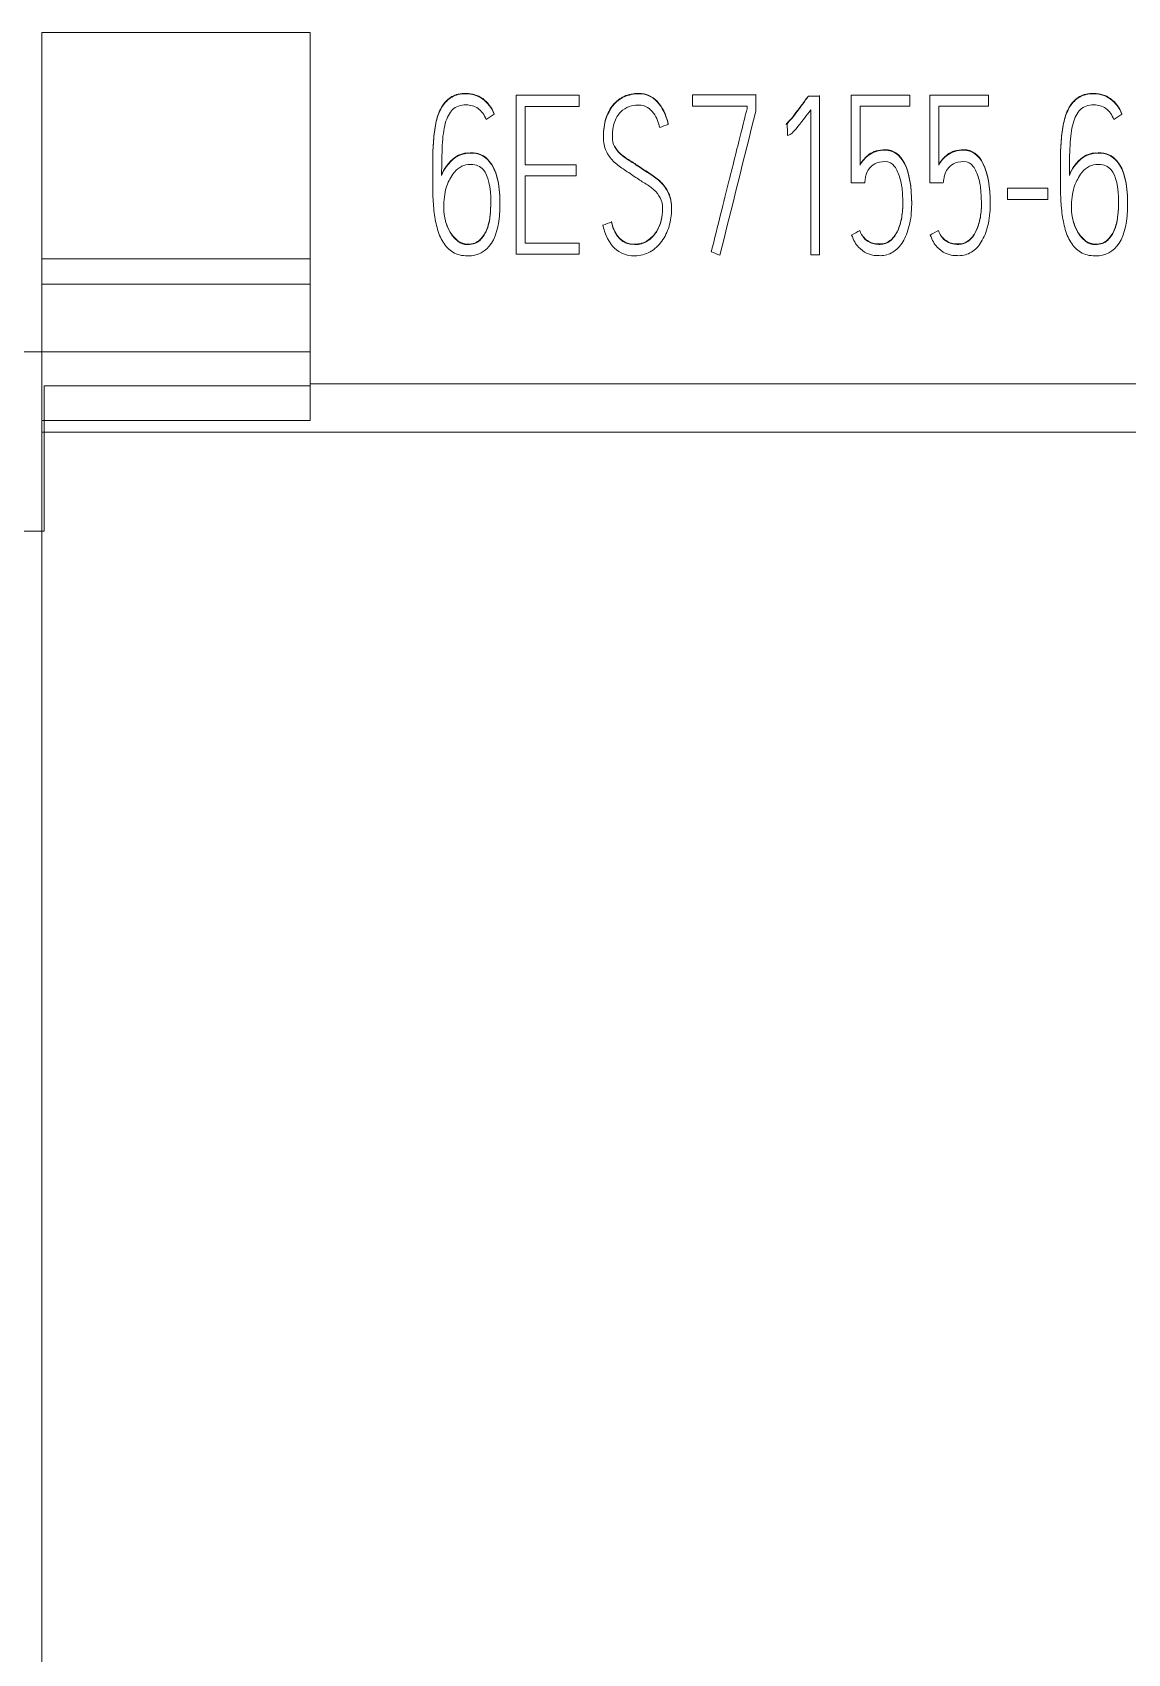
# Model space of a CAD drawing. Header units: millimetres. Extents: x 6750 to 121550, y -28210 to 66060.
# Drawn here: x 16075.59 to 16084.81, y 16122.79 to 16136.44 of the extents above; entities that cross this region are included whole.
import ezdxf

# ---------------------------------------------------------------- set-up
doc = ezdxf.new("R2010")
doc.units = ezdxf.units.MM
doc.layers.add('1', color=7, linetype='Continuous')

# ---------------------------------------------------------------- blocks, each defined once
blk = doc.blocks.new('5')
at = {"layer": '1', "color": 7, "linetype": 'Continuous', "lineweight": 13}
for p, q in [((40058.585, 18100.104), (40058.585, 18097.979)), ((40061.105, 18100.104), (40058.585, 18100.104)), ((40061.105, 18100.104), (40061.105, 18096.804)), ((40065.29, 18099.518), (40065.29, 18099.522)), ((40065.773, 18099.491), (40065.773, 18099.495)), ((40065.888, 18099.507), (40065.888, 18099.512)), ((40062.833, 18099.337), (40062.833, 18099.341)), ((40068.729, 18099.337), (40068.729, 18099.341)), ((40064.468, 18099.241), (40064.468, 18099.245)), ((40065.574, 18099.239), (40065.574, 18099.244)), ((40063.858, 18099.13), (40063.858, 18099.124)), ((40063.963, 18099.032), (40063.963, 18099.037)), ((40062.382, 18098.841), (40062.382, 18098.845)), ((40062.582, 18098.969), (40062.582, 18098.974)), ((40062.612, 18098.972), (40062.612, 18098.976)), ((40062.786, 18098.892), (40062.786, 18098.897)), ((40064.189, 18098.845), (40064.189, 18098.849)), ((40066.356, 18098.956), (40066.356, 18098.96)), ((40067.094, 18098.956), (40067.094, 18098.96)), ((40068.278, 18098.841), (40068.278, 18098.845)), ((40068.478, 18098.969), (40068.478, 18098.974)), ((40068.508, 18098.972), (40068.508, 18098.976)), ((40068.683, 18098.892), (40068.683, 18098.897)), ((40062.255, 18098.767), (40062.255, 18098.759)), ((40068.151, 18098.767), (40068.151, 18098.759)), ((40062.886, 18098.501), (40062.886, 18098.508)), ((40064.499, 18098.442), (40064.499, 18098.45)), ((40066.754, 18098.49), (40066.754, 18098.498)), ((40067.492, 18098.49), (40067.492, 18098.498)), ((40063.853, 18098.295), (40063.853, 18098.299)), ((40063.935, 18098.324), (40063.935, 18098.328)), ((40066.19, 18098.201), (40066.19, 18098.205)), ((40066.304, 18098.176), (40066.304, 18098.181)), ((40066.351, 18098.137), (40066.351, 18098.141)), ((40066.929, 18098.201), (40066.929, 18098.205)), ((40067.043, 18098.176), (40067.043, 18098.181)), ((40067.089, 18098.137), (40067.089, 18098.141)), ((40058.585, 18097.979), (40058.585, 18097.742)), ((40061.105, 18097.979), (40058.585, 18097.979)), ((40058.585, 18097.742), (40058.585, 18096.462)), ((40061.105, 18097.742), (40058.585, 18097.742)), ((40061.105, 18096.804), (40061.105, 18096.462)), ((40061.105, 18096.804), (40078.555, 18096.804)), ((40058.585, 18096.35), (40058.585, 18096.462)), ((40058.585, 18096.462), (40061.105, 18096.462)), ((40058.585, 18050.521), (40058.585, 18096.35)), ((40058.585, 18096.35), (40078.555, 18096.35))]:
    blk.add_line(p, q, dxfattribs=at)
for points, knots in [([(40062.255, 18098.766), (40062.255, 18098.766), (40062.255, 18098.766), (40062.255, 18098.828), (40062.255, 18098.891), (40062.257, 18099.015), (40062.261, 18099.075), (40062.272, 18099.188), (40062.281, 18099.241), (40062.306, 18099.338), (40062.324, 18099.38), (40062.37, 18099.452), (40062.4, 18099.481), (40062.471, 18099.522), (40062.516, 18099.532), (40062.627, 18099.532), (40062.679, 18099.516), (40062.771, 18099.449), (40062.808, 18099.402), (40062.833, 18099.341)], [0, 0, 0, 0, 0.000157, 0.000157, 0.122941, 0.122941, 0.245736, 0.245736, 0.369347, 0.369347, 0.492053, 0.492053, 0.61338, 0.61338, 0.734146, 0.734146, 0.867332, 0.867332, 1, 1, 1, 1]), ([(40062.256, 18098.602), (40062.255, 18098.659), (40062.255, 18098.712), (40062.255, 18098.824), (40062.255, 18098.886), (40062.257, 18099.011), (40062.261, 18099.07), (40062.272, 18099.184), (40062.281, 18099.237), (40062.306, 18099.334), (40062.324, 18099.376), (40062.37, 18099.448), (40062.4, 18099.476), (40062.471, 18099.518), (40062.516, 18099.528), (40062.627, 18099.528), (40062.679, 18099.512), (40062.771, 18099.445), (40062.808, 18099.398), (40062.833, 18099.337)], [0, 0, 0, 0, 0.08933, 0.08933, 0.201164, 0.201164, 0.313007, 0.313007, 0.425593, 0.425593, 0.537356, 0.537356, 0.647862, 0.647862, 0.757856, 0.757856, 0.879165, 0.879165, 1, 1, 1, 1]), ([(40063.858, 18099.131), (40063.858, 18099.191), (40063.866, 18099.246), (40063.898, 18099.345), (40063.921, 18099.388), (40063.978, 18099.458), (40064.013, 18099.485), (40064.095, 18099.523), (40064.141, 18099.532), (40064.258, 18099.532), (40064.315, 18099.507), (40064.411, 18099.408), (40064.446, 18099.337), (40064.468, 18099.245)], [0, 0, 0, 0, 0.151329, 0.151329, 0.303707, 0.303707, 0.456084, 0.456084, 0.607537, 0.607537, 0.804066, 0.804066, 1, 1, 1, 1]), ([(40063.884, 18098.992), (40063.867, 18099.028), (40063.858, 18099.072), (40063.858, 18099.186), (40063.866, 18099.241), (40063.898, 18099.341), (40063.921, 18099.383), (40063.978, 18099.454), (40064.013, 18099.481), (40064.095, 18099.518), (40064.141, 18099.528), (40064.258, 18099.528), (40064.315, 18099.503), (40064.411, 18099.403), (40064.446, 18099.332), (40064.468, 18099.241)], [0, 0, 0, 0, 0.116794, 0.116794, 0.251234, 0.251234, 0.385673, 0.385673, 0.520113, 0.520113, 0.653737, 0.653737, 0.827131, 0.827131, 1, 1, 1, 1]), ([(40065.574, 18099.244), (40065.58, 18099.248), (40065.59, 18099.258), (40065.618, 18099.29), (40065.635, 18099.309), (40065.671, 18099.357), (40065.691, 18099.382), (40065.733, 18099.439), (40065.753, 18099.467), (40065.773, 18099.495)], [0, 0, 0, 0, 0.254284, 0.254284, 0.502856, 0.502856, 0.751428, 0.751428, 1, 1, 1, 1]), ([(40065.574, 18099.239), (40065.58, 18099.243), (40065.59, 18099.254), (40065.618, 18099.285), (40065.635, 18099.305), (40065.671, 18099.352), (40065.691, 18099.378), (40065.733, 18099.435), (40065.753, 18099.463), (40065.773, 18099.491)], [0, 0, 0, 0, 0.254284, 0.254284, 0.502856, 0.502856, 0.751428, 0.751428, 1, 1, 1, 1]), ([(40068.151, 18098.766), (40068.151, 18098.766), (40068.151, 18098.766), (40068.151, 18098.828), (40068.151, 18098.891), (40068.153, 18099.015), (40068.157, 18099.075), (40068.168, 18099.188), (40068.177, 18099.241), (40068.202, 18099.338), (40068.22, 18099.38), (40068.266, 18099.452), (40068.296, 18099.481), (40068.367, 18099.522), (40068.412, 18099.532), (40068.523, 18099.532), (40068.575, 18099.516), (40068.668, 18099.449), (40068.704, 18099.402), (40068.729, 18099.341)], [0, 0, 0, 0, 0.000157, 0.000157, 0.122941, 0.122941, 0.245736, 0.245736, 0.369347, 0.369347, 0.492053, 0.492053, 0.61338, 0.61338, 0.734146, 0.734146, 0.867332, 0.867332, 1, 1, 1, 1]), ([(40068.152, 18098.602), (40068.151, 18098.659), (40068.151, 18098.712), (40068.151, 18098.824), (40068.151, 18098.886), (40068.153, 18099.011), (40068.157, 18099.07), (40068.168, 18099.184), (40068.177, 18099.237), (40068.202, 18099.334), (40068.22, 18099.376), (40068.266, 18099.448), (40068.296, 18099.476), (40068.367, 18099.518), (40068.412, 18099.528), (40068.523, 18099.528), (40068.575, 18099.512), (40068.668, 18099.445), (40068.704, 18099.398), (40068.729, 18099.337)], [0, 0, 0, 0, 0.08933, 0.08933, 0.201164, 0.201164, 0.313007, 0.313007, 0.425593, 0.425593, 0.537356, 0.537356, 0.647862, 0.647862, 0.757856, 0.757856, 0.879165, 0.879165, 1, 1, 1, 1]), ([(40062.757, 18099.287), (40062.739, 18099.331), (40062.714, 18099.366), (40062.648, 18099.413), (40062.61, 18099.424), (40062.515, 18099.424), (40062.473, 18099.409), (40062.412, 18099.35), (40062.389, 18099.307), (40062.358, 18099.193), (40062.349, 18099.124), (40062.341, 18098.961), (40062.339, 18098.867), (40062.339, 18098.762)], [0, 0, 0, 0, 0.139331, 0.139331, 0.277905, 0.277905, 0.457648, 0.457648, 0.637391, 0.637391, 0.818259, 0.818259, 1, 1, 1, 1]), ([(40064.039, 18099.374), (40064.012, 18099.353), (40063.99, 18099.323), (40063.952, 18099.244), (40063.943, 18099.191), (40063.943, 18099.089), (40063.949, 18099.058), (40063.963, 18099.032)], [0, 0, 0, 0, 0.393258, 0.393258, 0.786517, 0.786517, 1, 1, 1, 1]), ([(40064.387, 18099.212), (40064.382, 18099.231), (40064.376, 18099.253), (40064.357, 18099.302), (40064.345, 18099.324), (40064.314, 18099.368), (40064.295, 18099.385), (40064.25, 18099.415), (40064.223, 18099.422), (40064.173, 18099.422), (40064.15, 18099.419), (40064.092, 18099.408), (40064.065, 18099.395), (40064.039, 18099.374)], [0, 0, 0, 0, 0.19215, 0.19215, 0.38695, 0.38695, 0.579485, 0.579485, 0.768744, 0.768744, 0.883784, 0.883784, 1, 1, 1, 1]), ([(40064.872, 18098.045), (40064.934, 18098.292), (40064.989, 18098.513), (40065.058, 18098.791), (40065.079, 18098.872), (40065.118, 18099.031), (40065.136, 18099.103), (40065.168, 18099.23), (40065.181, 18099.282), (40065.201, 18099.359), (40065.207, 18099.38), (40065.208, 18099.383)], [0, 0, 0, 0, 0.371481, 0.371481, 0.529479, 0.529479, 0.686907, 0.686907, 0.843453, 0.843453, 1, 1, 1, 1]), ([(40065.806, 18099.378), (40065.763, 18099.32), (40065.728, 18099.275), (40065.677, 18099.21), (40065.656, 18099.186), (40065.641, 18099.17)], [0, 0, 0, 0, 0.497076, 0.497076, 1, 1, 1, 1]), ([(40068.653, 18099.287), (40068.635, 18099.331), (40068.61, 18099.366), (40068.544, 18099.413), (40068.507, 18099.424), (40068.411, 18099.424), (40068.369, 18099.409), (40068.308, 18099.35), (40068.285, 18099.307), (40068.254, 18099.193), (40068.245, 18099.124), (40068.237, 18098.961), (40068.235, 18098.867), (40068.235, 18098.762)], [0, 0, 0, 0, 0.139331, 0.139331, 0.277905, 0.277905, 0.457648, 0.457648, 0.637391, 0.637391, 0.818259, 0.818259, 1, 1, 1, 1]), ([(40064.044, 18098.822), (40064.01, 18098.844), (40063.978, 18098.869), (40063.923, 18098.924), (40063.901, 18098.956), (40063.884, 18098.992)], [0, 0, 0, 0, 0.5, 0.5, 1, 1, 1, 1]), ([(40063.963, 18099.037), (40063.976, 18099.011), (40063.994, 18098.988), (40064.039, 18098.948), (40064.065, 18098.929), (40064.124, 18098.891), (40064.156, 18098.871), (40064.189, 18098.849)], [0, 0, 0, 0, 0.332522, 0.332522, 0.665045, 0.665045, 1, 1, 1, 1]), ([(40063.963, 18099.032), (40063.976, 18099.007), (40063.994, 18098.984), (40064.039, 18098.944), (40064.065, 18098.924), (40064.124, 18098.887), (40064.156, 18098.867), (40064.189, 18098.845)], [0, 0, 0, 0, 0.332522, 0.332522, 0.665045, 0.665045, 1, 1, 1, 1]), ([(40066.356, 18098.96), (40066.374, 18098.973), (40066.396, 18098.984), (40066.446, 18098.999), (40066.474, 18099.003), (40066.584, 18099.003), (40066.645, 18098.959), (40066.732, 18098.783), (40066.754, 18098.658), (40066.754, 18098.496)], [0, 0, 0, 0, 0.138721, 0.138721, 0.277442, 0.277442, 0.638666, 0.638666, 1, 1, 1, 1]), ([(40066.356, 18098.956), (40066.374, 18098.969), (40066.396, 18098.98), (40066.446, 18098.995), (40066.474, 18098.999), (40066.584, 18098.999), (40066.645, 18098.954), (40066.732, 18098.779), (40066.754, 18098.654), (40066.754, 18098.417), (40066.746, 18098.35), (40066.716, 18098.231), (40066.696, 18098.18), (40066.644, 18098.095), (40066.613, 18098.063), (40066.541, 18098.019), (40066.501, 18098.008), (40066.445, 18098.008), (40066.427, 18098.009), (40066.403, 18098.011)], [0, 0, 0, 0, 0.080712, 0.080712, 0.161424, 0.161424, 0.371594, 0.371594, 0.582051, 0.582051, 0.678881, 0.678881, 0.776295, 0.776295, 0.8734, 0.8734, 0.970052, 0.970052, 1, 1, 1, 1]), ([(40067.094, 18098.96), (40067.113, 18098.973), (40067.134, 18098.984), (40067.184, 18098.999), (40067.212, 18099.003), (40067.322, 18099.003), (40067.383, 18098.959), (40067.47, 18098.783), (40067.492, 18098.658), (40067.492, 18098.496)], [0, 0, 0, 0, 0.138721, 0.138721, 0.277442, 0.277442, 0.638666, 0.638666, 1, 1, 1, 1]), ([(40067.094, 18098.956), (40067.113, 18098.969), (40067.134, 18098.98), (40067.184, 18098.995), (40067.212, 18098.999), (40067.322, 18098.999), (40067.383, 18098.954), (40067.47, 18098.779), (40067.492, 18098.654), (40067.492, 18098.417), (40067.484, 18098.35), (40067.455, 18098.231), (40067.434, 18098.18), (40067.382, 18098.095), (40067.352, 18098.063), (40067.279, 18098.019), (40067.239, 18098.008), (40067.183, 18098.008), (40067.165, 18098.009), (40067.142, 18098.011)], [0, 0, 0, 0, 0.080712, 0.080712, 0.161424, 0.161424, 0.371594, 0.371594, 0.582051, 0.582051, 0.678881, 0.678881, 0.776295, 0.776295, 0.8734, 0.8734, 0.970052, 0.970052, 1, 1, 1, 1]), ([(40062.786, 18098.892), (40062.853, 18098.815), (40062.886, 18098.685), (40062.886, 18098.332), (40062.859, 18098.206), (40062.753, 18098.046), (40062.679, 18098.006), (40062.528, 18098.006), (40062.482, 18098.018), (40062.407, 18098.064), (40062.376, 18098.096), (40062.328, 18098.175), (40062.309, 18098.22), (40062.283, 18098.323), (40062.273, 18098.376), (40062.261, 18098.489), (40062.257, 18098.545), (40062.256, 18098.602)], [0, 0, 0, 0, 0.180028, 0.180028, 0.348054, 0.348054, 0.516079, 0.516079, 0.612854, 0.612854, 0.710071, 0.710071, 0.807288, 0.807288, 0.903967, 0.903967, 1, 1, 1, 1]), ([(40062.365, 18098.56), (40062.361, 18098.529), (40062.359, 18098.492), (40062.359, 18098.413), (40062.364, 18098.374), (40062.385, 18098.294), (40062.4, 18098.257), (40062.44, 18098.192), (40062.463, 18098.165), (40062.519, 18098.123), (40062.549, 18098.112), (40062.633, 18098.112), (40062.672, 18098.126), (40062.729, 18098.183), (40062.751, 18098.217), (40062.781, 18098.299), (40062.79, 18098.341), (40062.799, 18098.43), (40062.801, 18098.469), (40062.801, 18098.656), (40062.778, 18098.76), (40062.702, 18098.849), (40062.663, 18098.865), (40062.615, 18098.865)], [0, 0, 0, 0, 0.051028, 0.051028, 0.096906, 0.096906, 0.142296, 0.142296, 0.188264, 0.188264, 0.234541, 0.234541, 0.302305, 0.302305, 0.370069, 0.370069, 0.437832, 0.437832, 0.505067, 0.505067, 0.813737, 0.813737, 1, 1, 1, 1]), ([(40062.615, 18098.865), (40062.606, 18098.865), (40062.597, 18098.864), (40062.531, 18098.859), (40062.483, 18098.829), (40062.432, 18098.753), (40062.42, 18098.733), (40062.409, 18098.713)], [0, 0, 0, 0, 0.102489, 0.102489, 0.77048, 0.77048, 1, 1, 1, 1]), ([(40064.189, 18098.845), (40064.225, 18098.819), (40064.262, 18098.796), (40064.336, 18098.75), (40064.369, 18098.724), (40064.428, 18098.666), (40064.452, 18098.631), (40064.49, 18098.551), (40064.499, 18098.502), (40064.499, 18098.39), (40064.491, 18098.336), (40064.459, 18098.231), (40064.437, 18098.184), (40064.377, 18098.103), (40064.34, 18098.069), (40064.253, 18098.019), (40064.205, 18098.006), (40064.076, 18098.006), (40064.013, 18098.03), (40063.912, 18098.128), (40063.876, 18098.2), (40063.853, 18098.295)], [0, 0, 0, 0, 0.095516, 0.095516, 0.191477, 0.191477, 0.288056, 0.288056, 0.38539, 0.38539, 0.475726, 0.475726, 0.566661, 0.566661, 0.657275, 0.657275, 0.747889, 0.747889, 0.874139, 0.874139, 1, 1, 1, 1]), ([(40064.189, 18098.849), (40064.225, 18098.824), (40064.262, 18098.8), (40064.336, 18098.754), (40064.369, 18098.728), (40064.428, 18098.67), (40064.452, 18098.635), (40064.49, 18098.556), (40064.499, 18098.507), (40064.499, 18098.449)], [0, 0, 0, 0, 0.248356, 0.248356, 0.497867, 0.497867, 0.748987, 0.748987, 1, 1, 1, 1]), ([(40066.27, 18098.864), (40066.28, 18098.882), (40066.292, 18098.899), (40066.321, 18098.932), (40066.337, 18098.947), (40066.356, 18098.96)], [0, 0, 0, 0, 0.494461, 0.494461, 1, 1, 1, 1]), ([(40066.27, 18098.859), (40066.28, 18098.877), (40066.292, 18098.895), (40066.321, 18098.928), (40066.337, 18098.943), (40066.356, 18098.956)], [0, 0, 0, 0, 0.494461, 0.494461, 1, 1, 1, 1]), ([(40066.351, 18098.137), (40066.367, 18098.127), (40066.385, 18098.121), (40066.421, 18098.116), (40066.439, 18098.114), (40066.492, 18098.114), (40066.523, 18098.124), (40066.577, 18098.166), (40066.599, 18098.193), (40066.634, 18098.263), (40066.648, 18098.303), (40066.666, 18098.394), (40066.671, 18098.442), (40066.671, 18098.522), (40066.67, 18098.56), (40066.663, 18098.65), (40066.655, 18098.694), (40066.632, 18098.78), (40066.615, 18098.816), (40066.571, 18098.877), (40066.542, 18098.892), (40066.464, 18098.892), (40066.433, 18098.885), (40066.408, 18098.871)], [0, 0, 0, 0, 0.068423, 0.068423, 0.136845, 0.136845, 0.260448, 0.260448, 0.382352, 0.382352, 0.504257, 0.504257, 0.626161, 0.626161, 0.700607, 0.700607, 0.775053, 0.775053, 0.848883, 0.848883, 0.922367, 0.922367, 1, 1, 1, 1]), ([(40067.008, 18098.864), (40067.018, 18098.882), (40067.03, 18098.899), (40067.059, 18098.932), (40067.075, 18098.947), (40067.094, 18098.96)], [0, 0, 0, 0, 0.494461, 0.494461, 1, 1, 1, 1]), ([(40067.008, 18098.859), (40067.018, 18098.877), (40067.03, 18098.895), (40067.059, 18098.928), (40067.075, 18098.943), (40067.094, 18098.956)], [0, 0, 0, 0, 0.494461, 0.494461, 1, 1, 1, 1]), ([(40067.089, 18098.137), (40067.105, 18098.127), (40067.123, 18098.121), (40067.159, 18098.116), (40067.178, 18098.114), (40067.23, 18098.114), (40067.261, 18098.124), (40067.315, 18098.166), (40067.337, 18098.193), (40067.372, 18098.263), (40067.386, 18098.303), (40067.405, 18098.394), (40067.409, 18098.442), (40067.409, 18098.522), (40067.408, 18098.56), (40067.401, 18098.65), (40067.394, 18098.694), (40067.371, 18098.78), (40067.354, 18098.816), (40067.31, 18098.877), (40067.28, 18098.892), (40067.203, 18098.892), (40067.171, 18098.885), (40067.147, 18098.871)], [0, 0, 0, 0, 0.068423, 0.068423, 0.136845, 0.136845, 0.260448, 0.260448, 0.382352, 0.382352, 0.504257, 0.504257, 0.626161, 0.626161, 0.700607, 0.700607, 0.775053, 0.775053, 0.848883, 0.848883, 0.922367, 0.922367, 1, 1, 1, 1]), ([(40068.683, 18098.892), (40068.749, 18098.815), (40068.782, 18098.685), (40068.782, 18098.332), (40068.755, 18098.206), (40068.65, 18098.046), (40068.575, 18098.006), (40068.425, 18098.006), (40068.378, 18098.018), (40068.303, 18098.064), (40068.272, 18098.096), (40068.224, 18098.175), (40068.205, 18098.22), (40068.179, 18098.323), (40068.169, 18098.376), (40068.157, 18098.489), (40068.154, 18098.545), (40068.152, 18098.602)], [0, 0, 0, 0, 0.180028, 0.180028, 0.348054, 0.348054, 0.516079, 0.516079, 0.612854, 0.612854, 0.710071, 0.710071, 0.807288, 0.807288, 0.903967, 0.903967, 1, 1, 1, 1]), ([(40068.261, 18098.56), (40068.257, 18098.529), (40068.255, 18098.492), (40068.255, 18098.413), (40068.26, 18098.374), (40068.281, 18098.294), (40068.296, 18098.257), (40068.336, 18098.192), (40068.36, 18098.165), (40068.415, 18098.123), (40068.445, 18098.112), (40068.529, 18098.112), (40068.568, 18098.126), (40068.625, 18098.183), (40068.647, 18098.217), (40068.677, 18098.299), (40068.686, 18098.341), (40068.695, 18098.43), (40068.697, 18098.469), (40068.697, 18098.656), (40068.674, 18098.76), (40068.598, 18098.849), (40068.559, 18098.865), (40068.511, 18098.865)], [0, 0, 0, 0, 0.051028, 0.051028, 0.096906, 0.096906, 0.142296, 0.142296, 0.188264, 0.188264, 0.234541, 0.234541, 0.302305, 0.302305, 0.370069, 0.370069, 0.437832, 0.437832, 0.505067, 0.505067, 0.813737, 0.813737, 1, 1, 1, 1]), ([(40068.511, 18098.865), (40068.502, 18098.865), (40068.493, 18098.864), (40068.427, 18098.859), (40068.379, 18098.829), (40068.328, 18098.753), (40068.316, 18098.733), (40068.305, 18098.713)], [0, 0, 0, 0, 0.102489, 0.102489, 0.77048, 0.77048, 1, 1, 1, 1]), ([(40062.409, 18098.713), (40062.399, 18098.693), (40062.39, 18098.67), (40062.374, 18098.621), (40062.368, 18098.592), (40062.365, 18098.56)], [0, 0, 0, 0, 0.504339, 0.504339, 1, 1, 1, 1]), ([(40063.935, 18098.324), (40063.965, 18098.182), (40064.037, 18098.112), (40064.199, 18098.112), (40064.24, 18098.123), (40064.307, 18098.169), (40064.334, 18098.197), (40064.377, 18098.263), (40064.392, 18098.299), (40064.41, 18098.377), (40064.415, 18098.412), (40064.415, 18098.487), (40064.407, 18098.522), (40064.378, 18098.579), (40064.358, 18098.605), (40064.308, 18098.649), (40064.28, 18098.669), (40064.216, 18098.707), (40064.183, 18098.728), (40064.113, 18098.776), (40064.079, 18098.8), (40064.044, 18098.822)], [0, 0, 0, 0, 0.180427, 0.180427, 0.257409, 0.257409, 0.334391, 0.334391, 0.411056, 0.411056, 0.487721, 0.487721, 0.589941, 0.589941, 0.691088, 0.691088, 0.792236, 0.792236, 0.8941, 0.8941, 1, 1, 1, 1]), ([(40068.305, 18098.713), (40068.295, 18098.693), (40068.286, 18098.67), (40068.27, 18098.621), (40068.265, 18098.592), (40068.261, 18098.56)], [0, 0, 0, 0, 0.504339, 0.504339, 1, 1, 1, 1]), ([(40062.379, 18098.321), (40062.39, 18098.288), (40062.403, 18098.257), (40062.44, 18098.197), (40062.463, 18098.17), (40062.519, 18098.127), (40062.549, 18098.116), (40062.633, 18098.116), (40062.672, 18098.13), (40062.729, 18098.187), (40062.751, 18098.222), (40062.781, 18098.303), (40062.79, 18098.346), (40062.799, 18098.434), (40062.801, 18098.473), (40062.801, 18098.506)], [0, 0, 0, 0, 0.096595, 0.096595, 0.211095, 0.211095, 0.326366, 0.326366, 0.495155, 0.495155, 0.663945, 0.663945, 0.832734, 0.832734, 1, 1, 1, 1]), ([(40063.935, 18098.328), (40063.965, 18098.187), (40064.037, 18098.116), (40064.199, 18098.116), (40064.24, 18098.127), (40064.307, 18098.173), (40064.334, 18098.201), (40064.377, 18098.267), (40064.392, 18098.303), (40064.41, 18098.38), (40064.415, 18098.414), (40064.415, 18098.445)], [0, 0, 0, 0, 0.37169, 0.37169, 0.530278, 0.530278, 0.688866, 0.688866, 0.846801, 0.846801, 1, 1, 1, 1]), ([(40066.351, 18098.141), (40066.367, 18098.131), (40066.385, 18098.125), (40066.421, 18098.12), (40066.439, 18098.118), (40066.492, 18098.118), (40066.523, 18098.129), (40066.577, 18098.17), (40066.599, 18098.198), (40066.634, 18098.267), (40066.648, 18098.307), (40066.666, 18098.399), (40066.671, 18098.446), (40066.671, 18098.496), (40066.671, 18098.496), (40066.671, 18098.496)], [0, 0, 0, 0, 0.10922, 0.10922, 0.218439, 0.218439, 0.41574, 0.41574, 0.61033, 0.61033, 0.80492, 0.80492, 0.99951, 0.99951, 1, 1, 1, 1]), ([(40067.089, 18098.141), (40067.105, 18098.131), (40067.123, 18098.125), (40067.159, 18098.12), (40067.178, 18098.118), (40067.23, 18098.118), (40067.261, 18098.129), (40067.315, 18098.17), (40067.337, 18098.198), (40067.372, 18098.267), (40067.386, 18098.307), (40067.405, 18098.399), (40067.409, 18098.446), (40067.409, 18098.496), (40067.409, 18098.496), (40067.409, 18098.496)], [0, 0, 0, 0, 0.10922, 0.10922, 0.218439, 0.218439, 0.41574, 0.41574, 0.61033, 0.61033, 0.80492, 0.80492, 0.99951, 0.99951, 1, 1, 1, 1]), ([(40068.276, 18098.321), (40068.286, 18098.288), (40068.299, 18098.257), (40068.336, 18098.197), (40068.36, 18098.17), (40068.415, 18098.127), (40068.445, 18098.116), (40068.529, 18098.116), (40068.568, 18098.13), (40068.625, 18098.187), (40068.647, 18098.222), (40068.677, 18098.303), (40068.686, 18098.346), (40068.695, 18098.434), (40068.697, 18098.473), (40068.697, 18098.506)], [0, 0, 0, 0, 0.096595, 0.096595, 0.211095, 0.211095, 0.326366, 0.326366, 0.495155, 0.495155, 0.663945, 0.663945, 0.832734, 0.832734, 1, 1, 1, 1]), ([(40066.403, 18098.011), (40066.38, 18098.013), (40066.356, 18098.02), (40066.304, 18098.044), (40066.279, 18098.063), (40066.229, 18098.115), (40066.208, 18098.153), (40066.19, 18098.201)], [0, 0, 0, 0, 0.335487, 0.335487, 0.667744, 0.667744, 1, 1, 1, 1]), ([(40067.142, 18098.011), (40067.119, 18098.013), (40067.094, 18098.02), (40067.042, 18098.044), (40067.017, 18098.063), (40066.967, 18098.115), (40066.946, 18098.153), (40066.929, 18098.201)], [0, 0, 0, 0, 0.335487, 0.335487, 0.667744, 0.667744, 1, 1, 1, 1])]:
    blk.add_open_spline(points, degree=3, knots=knots, dxfattribs=at)
for points in [[(40063.039, 18098.022), (40063.039, 18098.52), (40063.039, 18099.018), (40063.039, 18099.516)], [(40063.039, 18099.516), (40063.237, 18099.516), (40063.434, 18099.516), (40063.632, 18099.516)], [(40063.632, 18099.516), (40063.632, 18099.48), (40063.632, 18099.445), (40063.632, 18099.41)], [(40064.696, 18099.412), (40064.696, 18099.447), (40064.696, 18099.482), (40064.696, 18099.518)], [(40064.696, 18099.518), (40064.88, 18099.518), (40065.065, 18099.518), (40065.249, 18099.518)], [(40065.249, 18099.518), (40065.263, 18099.518), (40065.277, 18099.518), (40065.29, 18099.518)], [(40065.29, 18099.518), (40065.29, 18099.467), (40065.29, 18099.417), (40065.29, 18099.366)], [(40065.773, 18099.491), (40065.777, 18099.496), (40065.78, 18099.502), (40065.784, 18099.507)], [(40065.784, 18099.507), (40065.805, 18099.507), (40065.826, 18099.507), (40065.847, 18099.507)], [(40065.847, 18099.507), (40065.861, 18099.507), (40065.875, 18099.507), (40065.888, 18099.507)], [(40065.888, 18099.507), (40065.888, 18099.01), (40065.888, 18098.513), (40065.888, 18098.016)], [(40066.187, 18098.693), (40066.187, 18098.967), (40066.187, 18099.241), (40066.187, 18099.515)], [(40066.187, 18099.515), (40066.201, 18099.515), (40066.215, 18099.515), (40066.229, 18099.515)], [(40066.229, 18099.515), (40066.398, 18099.515), (40066.567, 18099.515), (40066.737, 18099.515)], [(40066.737, 18099.515), (40066.737, 18099.481), (40066.737, 18099.446), (40066.737, 18099.412)], [(40066.925, 18098.693), (40066.925, 18098.967), (40066.925, 18099.241), (40066.925, 18099.515)], [(40066.925, 18099.515), (40066.939, 18099.515), (40066.953, 18099.515), (40066.967, 18099.515)], [(40066.967, 18099.515), (40067.136, 18099.515), (40067.306, 18099.515), (40067.475, 18099.515)], [(40067.475, 18099.515), (40067.475, 18099.481), (40067.475, 18099.446), (40067.475, 18099.412)], [(40062.833, 18099.337), (40062.807, 18099.32), (40062.782, 18099.304), (40062.757, 18099.287)], [(40063.122, 18099.41), (40063.122, 18099.227), (40063.122, 18099.044), (40063.122, 18098.861)], [(40063.632, 18099.41), (40063.462, 18099.41), (40063.292, 18099.41), (40063.122, 18099.41)], [(40065.208, 18099.412), (40065.037, 18099.412), (40064.866, 18099.412), (40064.696, 18099.412)], [(40065.29, 18099.366), (40065.177, 18098.915), (40065.065, 18098.463), (40064.952, 18098.012)], [(40065.208, 18099.383), (40065.208, 18099.392), (40065.208, 18099.402), (40065.208, 18099.412)], [(40065.806, 18098.016), (40065.806, 18098.47), (40065.806, 18098.924), (40065.806, 18099.378)], [(40066.27, 18099.412), (40066.27, 18099.228), (40066.27, 18099.043), (40066.27, 18098.859)], [(40066.737, 18099.412), (40066.581, 18099.412), (40066.425, 18099.412), (40066.27, 18099.412)], [(40067.008, 18099.412), (40067.008, 18099.228), (40067.008, 18099.043), (40067.008, 18098.859)], [(40067.475, 18099.412), (40067.319, 18099.412), (40067.164, 18099.412), (40067.008, 18099.412)], [(40068.729, 18099.337), (40068.704, 18099.32), (40068.678, 18099.304), (40068.653, 18099.287)], [(40064.468, 18099.241), (40064.441, 18099.231), (40064.414, 18099.222), (40064.387, 18099.212)], [(40065.584, 18099.243), (40065.581, 18099.242), (40065.578, 18099.241), (40065.574, 18099.239)], [(40065.589, 18099.138), (40065.588, 18099.173), (40065.586, 18099.208), (40065.584, 18099.243)], [(40065.607, 18099.142), (40065.599, 18099.139), (40065.594, 18099.138), (40065.589, 18099.138)], [(40065.641, 18099.17), (40065.625, 18099.154), (40065.614, 18099.145), (40065.607, 18099.142)], [(40062.339, 18098.766), (40062.35, 18098.795), (40062.364, 18098.821), (40062.382, 18098.845)], [(40062.339, 18098.762), (40062.35, 18098.791), (40062.364, 18098.817), (40062.382, 18098.841)], [(40062.382, 18098.845), (40062.435, 18098.924), (40062.501, 18098.967), (40062.582, 18098.974)], [(40062.382, 18098.841), (40062.435, 18098.919), (40062.501, 18098.962), (40062.582, 18098.969)], [(40062.582, 18098.969), (40062.592, 18098.97), (40062.602, 18098.971), (40062.612, 18098.972)], [(40062.612, 18098.976), (40062.684, 18098.976), (40062.743, 18098.95), (40062.786, 18098.897)], [(40062.612, 18098.972), (40062.684, 18098.972), (40062.743, 18098.945), (40062.786, 18098.892)], [(40062.786, 18098.897), (40062.853, 18098.819), (40062.886, 18098.689), (40062.886, 18098.507)], [(40063.122, 18098.861), (40063.282, 18098.861), (40063.441, 18098.861), (40063.601, 18098.861)], [(40063.601, 18098.861), (40063.601, 18098.827), (40063.601, 18098.792), (40063.601, 18098.757)], [(40066.408, 18098.871), (40066.384, 18098.856), (40066.366, 18098.84), (40066.352, 18098.821)], [(40067.147, 18098.871), (40067.123, 18098.856), (40067.104, 18098.84), (40067.091, 18098.821)], [(40068.235, 18098.766), (40068.246, 18098.795), (40068.26, 18098.821), (40068.278, 18098.845)], [(40068.235, 18098.762), (40068.246, 18098.791), (40068.26, 18098.817), (40068.278, 18098.841)], [(40068.278, 18098.845), (40068.331, 18098.924), (40068.397, 18098.967), (40068.478, 18098.974)], [(40068.278, 18098.841), (40068.331, 18098.919), (40068.397, 18098.962), (40068.478, 18098.969)], [(40068.478, 18098.969), (40068.488, 18098.97), (40068.498, 18098.971), (40068.508, 18098.972)], [(40068.508, 18098.976), (40068.58, 18098.976), (40068.639, 18098.95), (40068.683, 18098.897)], [(40068.508, 18098.972), (40068.58, 18098.972), (40068.639, 18098.945), (40068.683, 18098.892)], [(40068.683, 18098.897), (40068.749, 18098.819), (40068.782, 18098.689), (40068.782, 18098.507)], [(40063.122, 18098.757), (40063.122, 18098.547), (40063.122, 18098.337), (40063.122, 18098.126)], [(40063.601, 18098.757), (40063.441, 18098.757), (40063.282, 18098.757), (40063.122, 18098.757)], [(40066.313, 18098.693), (40066.271, 18098.693), (40066.229, 18098.693), (40066.187, 18098.693)], [(40066.319, 18098.739), (40066.317, 18098.724), (40066.315, 18098.708), (40066.313, 18098.693)], [(40066.326, 18098.769), (40066.321, 18098.753), (40066.319, 18098.743), (40066.319, 18098.739)], [(40066.352, 18098.821), (40066.339, 18098.802), (40066.33, 18098.785), (40066.326, 18098.769)], [(40067.051, 18098.693), (40067.009, 18098.693), (40066.967, 18098.693), (40066.925, 18098.693)], [(40067.058, 18098.739), (40067.055, 18098.724), (40067.053, 18098.708), (40067.051, 18098.693)], [(40067.064, 18098.769), (40067.06, 18098.753), (40067.058, 18098.743), (40067.058, 18098.739)], [(40067.091, 18098.821), (40067.077, 18098.802), (40067.068, 18098.785), (40067.064, 18098.769)], [(40067.655, 18098.537), (40067.655, 18098.573), (40067.655, 18098.608), (40067.655, 18098.643)], [(40067.655, 18098.643), (40067.781, 18098.643), (40067.906, 18098.643), (40068.032, 18098.643)], [(40068.032, 18098.537), (40067.906, 18098.537), (40067.781, 18098.537), (40067.655, 18098.537)], [(40068.032, 18098.643), (40068.032, 18098.608), (40068.032, 18098.573), (40068.032, 18098.537)], [(40063.853, 18098.295), (40063.88, 18098.304), (40063.908, 18098.314), (40063.935, 18098.324)], [(40066.19, 18098.201), (40066.216, 18098.216), (40066.241, 18098.23), (40066.266, 18098.245)], [(40066.266, 18098.245), (40066.277, 18098.216), (40066.29, 18098.193), (40066.304, 18098.176)], [(40066.929, 18098.201), (40066.954, 18098.216), (40066.979, 18098.23), (40067.005, 18098.245)], [(40067.005, 18098.245), (40067.015, 18098.216), (40067.028, 18098.193), (40067.043, 18098.176)], [(40063.122, 18098.126), (40063.292, 18098.126), (40063.462, 18098.126), (40063.632, 18098.126)], [(40063.632, 18098.126), (40063.632, 18098.092), (40063.632, 18098.057), (40063.632, 18098.022)], [(40066.304, 18098.181), (40066.319, 18098.164), (40066.334, 18098.151), (40066.351, 18098.141)], [(40066.304, 18098.176), (40066.319, 18098.16), (40066.334, 18098.146), (40066.351, 18098.137)], [(40067.043, 18098.181), (40067.057, 18098.164), (40067.072, 18098.151), (40067.089, 18098.141)], [(40067.043, 18098.176), (40067.057, 18098.16), (40067.072, 18098.146), (40067.089, 18098.137)], [(40063.632, 18098.022), (40063.434, 18098.022), (40063.237, 18098.022), (40063.039, 18098.022)], [(40064.952, 18098.012), (40064.925, 18098.023), (40064.899, 18098.034), (40064.872, 18098.045)], [(40065.888, 18098.016), (40065.861, 18098.016), (40065.833, 18098.016), (40065.806, 18098.016)]]:
    blk.add_open_spline(points, degree=3, dxfattribs=at)
blk = doc.blocks.new('6')
at = {"layer": '1', "color": 7, "linetype": 'Continuous', "lineweight": 13}
for p, q in [((40012.809, 18107.836), (40012.809, 18104.836)), ((40012.809, 18104.836), (39990.309, 18104.836)), ((40012.809, 18104.836), (40012.809, 18104.518)), ((40010.309, 18104.518), (40010.309, 18103.153)), ((40012.809, 18104.518), (40010.309, 18104.518)), ((40010.309, 18103.153), (40007.509, 18103.153))]:
    blk.add_line(p, q, dxfattribs=at)

msp = doc.modelspace()

# ---------------------------------------------------------------- block references
at = {"xscale": 0.8966695132365401, "yscale": 0.8966695132365401, "zscale": 0.8966695132365401}
for name, p in [('5', (-19843.644, -93.373)), ('6', (-19800.338, -100.306))]:
    msp.add_blockref(name, p, dxfattribs=at)

doc.saveas('drawing.dxf')
